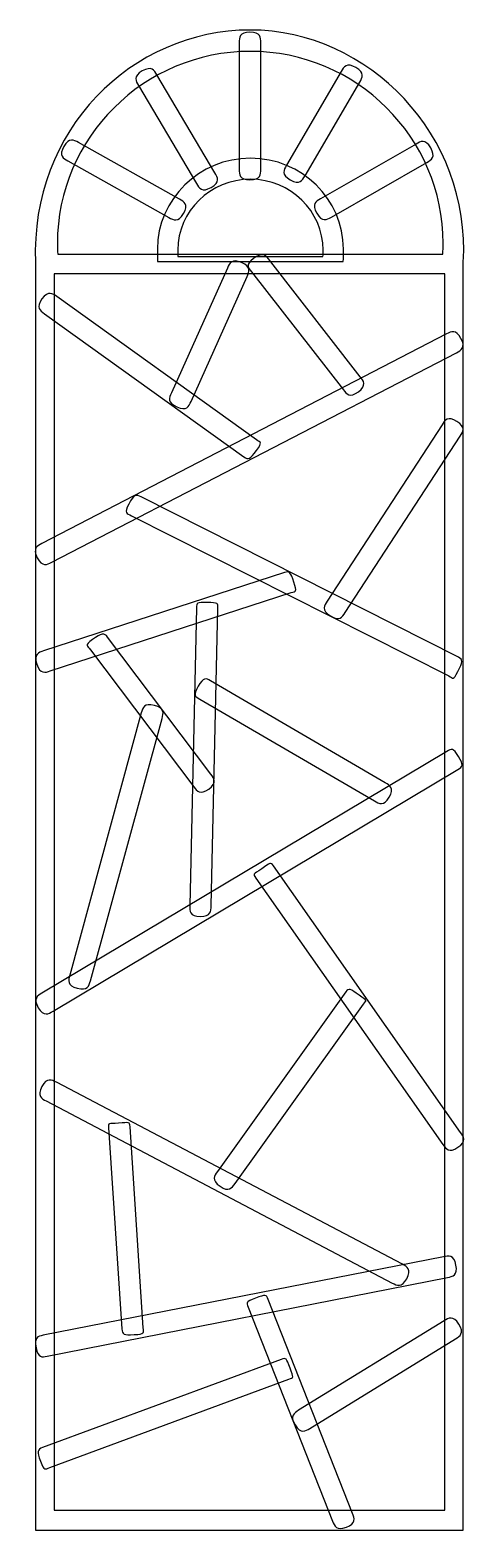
# Model space of a CAD drawing. Header units: centimetres. Extents: x -29 to 33, y -109 to 101.
import ezdxf

# ---------------------------------------------------------------- set-up
doc = ezdxf.new("R2010")
doc.units = ezdxf.units.CM
doc.header["$MEASUREMENT"] = 0
doc.layers.add('layer 1', color=7, linetype='Continuous')

msp = doc.modelspace()

# ---------------------------------------------------------------- linework, layer by layer
at = {"layer": 'layer 1', "color": 240}
for points, knots in [([(1.8667, 101.1312), (18.43336, 101.1312), (32.7782, 86.36133), (31.70397, 68.59214), (31.70397, 68.59214), (31.70397, 9.8088), (31.70397, -49.78297), (31.70397, -108.8688), (31.70397, -108.8688), (31.70397, -108.8688), (-28.21186, -108.8688), (-28.21186, -108.8688), (-28.21186, -108.8688), (-28.21186, -49.79309), (-28.21186, 9.86172), (-28.21186, 68.59214), (-28.21186, 68.59214), (-28.97917, 87.1248), (-14.69995, 101.1312), (1.8667, 101.1312)], [0, 0, 0, 0, 0.166666667, 0.166666667, 0.166666667, 0.166666667, 0.333333333, 0.333333333, 0.333333333, 0.333333333, 0.5, 0.5, 0.5, 0.5, 0.666666667, 0.666666667, 0.666666667, 0.666666667, 1, 1, 1, 1]), ([(3.32728, 99.32699), (3.32728, 99.32699), (3.32728, 81.65522), (3.32728, 81.65522), (3.32728, 81.65522), (3.32728, 80.90521), (3.32728, 80.1552), (1.82726, 80.1552), (1.82726, 80.1552), (0.32724, 80.1552), (0.32724, 80.90521), (0.32724, 81.65522), (0.32724, 81.65522), (0.32724, 81.65522), (0.32724, 99.32699), (0.32724, 99.32699), (0.32724, 99.32699), (0.32724, 100.077), (0.32724, 100.82701), (1.82726, 100.82701), (1.82726, 100.82701), (3.32728, 100.82701), (3.32728, 100.077), (3.32728, 99.32699)], [0, 0, 0, 0, 0.142857143, 0.142857143, 0.142857143, 0.142857143, 0.285714286, 0.285714286, 0.285714286, 0.285714286, 0.428571429, 0.428571429, 0.428571429, 0.428571429, 0.571428571, 0.571428571, 0.571428571, 0.571428571, 0.714285714, 0.714285714, 0.714285714, 0.714285714, 1, 1, 1, 1]), ([(1.8667, 98.13805), (16.74254, 98.13805), (28.87622, 86.0656), (28.87622, 71.26416), (28.87622, 71.26416), (28.87622, 70.75063), (28.86021, 70.24234), (28.83178, 69.73649), (28.83178, 69.73649), (28.83178, 69.73649), (-25.09837, 69.73649), (-25.09837, 69.73649), (-25.09837, 69.73649), (-25.1268, 70.24234), (-25.14281, 70.75063), (-25.14281, 71.26416), (-25.14281, 71.26416), (-25.14281, 86.0656), (-13.00914, 98.13805), (1.8667, 98.13805)], [0, 0, 0, 0, 0.166666667, 0.166666667, 0.166666667, 0.166666667, 0.333333333, 0.333333333, 0.333333333, 0.333333333, 0.5, 0.5, 0.5, 0.5, 0.666666667, 0.666666667, 0.666666667, 0.666666667, 1, 1, 1, 1]), ([(-11.2022, 94.85201), (-11.2022, 94.85201), (-3.07749, 81.13196), (-3.07749, 81.13196), (-3.07749, 81.13196), (-2.69535, 80.48665), (-2.3132, 79.84132), (-3.6081, 79.09303), (-3.6081, 79.09303), (-4.903, 78.34474), (-5.28515, 78.99007), (-5.66729, 79.63538), (-5.66729, 79.63538), (-5.66729, 79.63538), (-13.792, 93.35543), (-13.792, 93.35543), (-13.792, 93.35543), (-14.17414, 94.00074), (-14.55629, 94.64607), (-13.26139, 95.39436), (-13.26139, 95.39436), (-11.96649, 96.14265), (-11.58434, 95.49732), (-11.2022, 94.85201)], [0, 0, 0, 0, 0.142857143, 0.142857143, 0.142857143, 0.142857143, 0.285714286, 0.285714286, 0.285714286, 0.285714286, 0.428571429, 0.428571429, 0.428571429, 0.428571429, 0.571428571, 0.571428571, 0.571428571, 0.571428571, 0.714285714, 0.714285714, 0.714285714, 0.714285714, 1, 1, 1, 1]), ([(6.93299, 82.19023), (6.93299, 82.19023), (14.59863, 95.31991), (14.59863, 95.31991), (14.59863, 95.31991), (14.97677, 95.9676), (15.35492, 96.61529), (16.65571, 95.87279), (16.65571, 95.87279), (17.9565, 95.13029), (17.57835, 94.4826), (17.20021, 93.83491), (17.20021, 93.83491), (17.20021, 93.83491), (9.53457, 80.70523), (9.53457, 80.70523), (9.53457, 80.70523), (9.15643, 80.05754), (8.77828, 79.40985), (7.47749, 80.15235), (7.47749, 80.15235), (6.1767, 80.89485), (6.55485, 81.54254), (6.93299, 82.19023)], [0, 0, 0, 0, 0.142857143, 0.142857143, 0.142857143, 0.142857143, 0.285714286, 0.285714286, 0.285714286, 0.285714286, 0.428571429, 0.428571429, 0.428571429, 0.428571429, 0.571428571, 0.571428571, 0.571428571, 0.571428571, 0.714285714, 0.714285714, 0.714285714, 0.714285714, 1, 1, 1, 1]), ([(-22.1877, 85.38511), (-22.1877, 85.38511), (-8.0563, 77.46413), (-8.0563, 77.46413), (-8.0563, 77.46413), (-7.40207, 77.09742), (-6.74783, 76.7307), (-7.48612, 75.43711), (-7.48612, 75.43711), (-8.22441, 74.14352), (-8.87865, 74.51024), (-9.53288, 74.87695), (-9.53288, 74.87695), (-9.53288, 74.87695), (-23.66428, 82.79793), (-23.66428, 82.79793), (-23.66428, 82.79793), (-24.31851, 83.16464), (-24.97275, 83.53136), (-24.23446, 84.82495), (-24.23446, 84.82495), (-23.49617, 86.11854), (-22.84193, 85.75182), (-22.1877, 85.38511)], [0, 0, 0, 0, 0.142857143, 0.142857143, 0.142857143, 0.142857143, 0.285714286, 0.285714286, 0.285714286, 0.285714286, 0.428571429, 0.428571429, 0.428571429, 0.428571429, 0.571428571, 0.571428571, 0.571428571, 0.571428571, 0.714285714, 0.714285714, 0.714285714, 0.714285714, 1, 1, 1, 1]), ([(11.72376, 77.5119), (11.72376, 77.5119), (25.08297, 85.17369), (25.08297, 85.17369), (25.08297, 85.17369), (25.73355, 85.54681), (26.38414, 85.91994), (27.13413, 84.63218), (27.13413, 84.63218), (27.88412, 83.34442), (27.23353, 82.97129), (26.58295, 82.59817), (26.58295, 82.59817), (26.58295, 82.59817), (13.22374, 74.93638), (13.22374, 74.93638), (13.22374, 74.93638), (12.57316, 74.56326), (11.92257, 74.19013), (11.17258, 75.47789), (11.17258, 75.47789), (10.42259, 76.76565), (11.07318, 77.13878), (11.72376, 77.5119)], [0, 0, 0, 0, 0.142857143, 0.142857143, 0.142857143, 0.142857143, 0.285714286, 0.285714286, 0.285714286, 0.285714286, 0.428571429, 0.428571429, 0.428571429, 0.428571429, 0.571428571, 0.571428571, 0.571428571, 0.571428571, 0.714285714, 0.714285714, 0.714285714, 0.714285714, 1, 1, 1, 1]), ([(1.89147, 83.18252), (9.06624, 83.18252), (14.91795, 77.46732), (14.91795, 70.45986), (14.91795, 70.45986), (14.91795, 70.21724), (14.91013, 68.98436), (14.89629, 68.74502), (14.89629, 68.74502), (14.89629, 68.74502), (-11.11336, 68.74502), (-11.11336, 68.74502), (-11.11336, 68.74502), (-11.1272, 68.98436), (-11.13502, 70.21724), (-11.13502, 70.45986), (-11.13502, 70.45986), (-11.13502, 77.46732), (-5.28331, 83.18252), (1.89147, 83.18252)], [0, 0, 0, 0, 0.166666667, 0.166666667, 0.166666667, 0.166666667, 0.333333333, 0.333333333, 0.333333333, 0.333333333, 0.5, 0.5, 0.5, 0.5, 0.666666667, 0.666666667, 0.666666667, 0.666666667, 1, 1, 1, 1]), ([(1.89147, 80.24061), (7.4965, 80.24061), (12.06798, 75.77581), (12.06798, 70.30145), (12.06798, 70.30145), (12.06798, 70.11185), (12.06186, 69.62614), (12.05112, 69.43916), (12.05112, 69.43916), (12.05112, 69.43916), (-8.26819, 69.43916), (-8.26819, 69.43916), (-8.26819, 69.43916), (-8.27893, 69.62614), (-8.28505, 70.11185), (-8.28505, 70.30145), (-8.28505, 70.30145), (-8.28505, 75.77581), (-3.71357, 80.24061), (1.89147, 80.24061)], [0, 0, 0, 0, 0.166666667, 0.166666667, 0.166666667, 0.166666667, 0.333333333, 0.333333333, 0.333333333, 0.333333333, 0.5, 0.5, 0.5, 0.5, 0.666666667, 0.666666667, 0.666666667, 0.666666667, 1, 1, 1, 1]), ([(4.4206, 69.10586), (4.4206, 69.10586), (17.27993, 52.58436), (17.27993, 52.58436), (17.27993, 52.58436), (17.74059, 51.99251), (18.20126, 51.40065), (17.0118, 50.49572), (17.0118, 50.49572), (15.82234, 49.59079), (15.36167, 50.18265), (14.90101, 50.7745), (14.90101, 50.7745), (14.90101, 50.7745), (2.04168, 67.296), (2.04168, 67.296), (2.04168, 67.296), (1.58102, 67.88785), (1.12035, 68.21806), (2.30981, 69.12299), (2.30981, 69.12299), (3.49927, 70.02792), (3.95994, 69.69771), (4.4206, 69.10586)], [0, 0, 0, 0, 0.142857143, 0.142857143, 0.142857143, 0.142857143, 0.285714286, 0.285714286, 0.285714286, 0.285714286, 0.428571429, 0.428571429, 0.428571429, 0.428571429, 0.571428571, 0.571428571, 0.571428571, 0.571428571, 0.714285714, 0.714285714, 0.714285714, 0.714285714, 1, 1, 1, 1]), ([(1.42149, 66.6041), (1.42149, 66.6041), (-6.42577, 49.12374), (-6.42577, 49.12374), (-6.42577, 49.12374), (-6.73292, 48.43953), (-7.04008, 47.75531), (-8.41704, 48.35859), (-8.41704, 48.35859), (-9.794, 48.96187), (-9.48684, 49.64609), (-9.17969, 50.3303), (-9.17969, 50.3303), (-9.17969, 50.3303), (-1.33243, 67.81066), (-1.33243, 67.81066), (-1.33243, 67.81066), (-1.02528, 68.49487), (-0.71812, 69.17909), (0.65884, 68.57581), (0.65884, 68.57581), (2.0358, 67.97253), (1.72864, 67.28831), (1.42149, 66.6041)], [0, 0, 0, 0, 0.142857143, 0.142857143, 0.142857143, 0.142857143, 0.285714286, 0.285714286, 0.285714286, 0.285714286, 0.428571429, 0.428571429, 0.428571429, 0.428571429, 0.571428571, 0.571428571, 0.571428571, 0.571428571, 0.714285714, 0.714285714, 0.714285714, 0.714285714, 1, 1, 1, 1]), ([(-25.58295, 67.00526), (-25.58295, 67.00526), (29.10274, 67.00526), (29.10274, 67.00526), (29.10274, 67.00526), (29.10274, 67.00526), (29.10274, -106.08033), (29.10274, -106.08033), (29.10274, -106.08033), (29.10274, -106.08033), (-25.58295, -106.08033), (-25.58295, -106.08033), (-25.58295, -106.08033), (-25.58295, -106.08033), (-25.58295, 67.00526), (-25.58295, 67.00526)], [0, 0, 0, 0, 0.2, 0.2, 0.2, 0.2, 0.4, 0.4, 0.4, 0.4, 0.6, 0.6, 0.6, 0.6, 1, 1, 1, 1]), ([(-25.2029, 63.81163), (-25.2029, 63.81163), (2.73526, 43.76257), (2.73526, 43.76257), (2.73526, 43.76257), (3.34458, 43.32531), (3.60795, 43.46464), (2.7232, 42.26389), (2.7232, 42.26389), (1.83845, 41.06314), (1.57508, 40.92381), (0.96576, 41.36107), (0.96576, 41.36107), (0.96576, 41.36107), (-26.9724, 61.41013), (-26.9724, 61.41013), (-26.9724, 61.41013), (-27.58172, 61.84739), (-28.19105, 62.28466), (-27.3063, 63.48541), (-27.3063, 63.48541), (-26.42155, 64.68616), (-25.81222, 64.24889), (-25.2029, 63.81163)], [0, 0, 0, 0, 0.142857143, 0.142857143, 0.142857143, 0.142857143, 0.285714286, 0.285714286, 0.285714286, 0.285714286, 0.428571429, 0.428571429, 0.428571429, 0.428571429, 0.571428571, 0.571428571, 0.571428571, 0.571428571, 0.714285714, 0.714285714, 0.714285714, 0.714285714, 1, 1, 1, 1]), ([(-27.31413, 29.25661), (-27.31413, 29.25661), (29.35144, 58.57971), (29.35144, 58.57971), (29.35144, 58.57971), (30.01753, 58.92439), (30.68362, 59.26908), (31.37502, 57.95231), (31.37502, 57.95231), (32.06642, 56.63554), (31.40033, 56.29085), (30.73424, 55.94617), (30.73424, 55.94617), (30.73424, 55.94617), (-25.93133, 26.62307), (-25.93133, 26.62307), (-25.93133, 26.62307), (-26.59742, 26.27839), (-27.26351, 25.9337), (-27.95491, 27.25047), (-27.95491, 27.25047), (-28.64631, 28.56724), (-27.98022, 28.91193), (-27.31413, 29.25661)], [0, 0, 0, 0, 0.142857143, 0.142857143, 0.142857143, 0.142857143, 0.285714286, 0.285714286, 0.285714286, 0.285714286, 0.428571429, 0.428571429, 0.428571429, 0.428571429, 0.571428571, 0.571428571, 0.571428571, 0.571428571, 0.714285714, 0.714285714, 0.714285714, 0.714285714, 1, 1, 1, 1]), ([(31.2553, 44.25726), (31.2553, 44.25726), (15.16582, 19.57284), (15.16582, 19.57284), (15.16582, 19.57284), (14.75629, 18.94454), (14.34675, 18.31623), (13.08113, 19.12254), (13.08113, 19.12254), (11.81551, 19.92885), (12.22505, 20.55716), (12.63458, 21.18546), (12.63458, 21.18546), (12.63458, 21.18546), (28.72406, 45.86988), (28.72406, 45.86988), (28.72406, 45.86988), (29.13359, 46.49818), (29.54313, 47.12649), (30.80875, 46.32018), (30.80875, 46.32018), (32.07437, 45.51387), (31.66483, 44.88556), (31.2553, 44.25726)], [0, 0, 0, 0, 0.142857143, 0.142857143, 0.142857143, 0.142857143, 0.285714286, 0.285714286, 0.285714286, 0.285714286, 0.428571429, 0.428571429, 0.428571429, 0.428571429, 0.571428571, 0.571428571, 0.571428571, 0.571428571, 0.714285714, 0.714285714, 0.714285714, 0.714285714, 1, 1, 1, 1]), ([(-13.42364, 35.77268), (-13.42364, 35.77268), (31.01313, 13.3406), (31.01313, 13.3406), (31.01313, 13.3406), (31.68265, 13.00262), (31.623, 12.66463), (30.94331, 11.34204), (30.94331, 11.34204), (30.26362, 10.01945), (30.32327, 10.35744), (29.65375, 10.69542), (29.65375, 10.69542), (29.65375, 10.69542), (-14.78302, 33.1275), (-14.78302, 33.1275), (-14.78302, 33.1275), (-15.45254, 33.46548), (-15.8386, 33.44912), (-15.15891, 34.77171), (-15.15891, 34.77171), (-14.47922, 36.0943), (-14.09316, 36.11066), (-13.42364, 35.77268)], [0, 0, 0, 0, 0.142857143, 0.142857143, 0.142857143, 0.142857143, 0.285714286, 0.285714286, 0.285714286, 0.285714286, 0.428571429, 0.428571429, 0.428571429, 0.428571429, 0.571428571, 0.571428571, 0.571428571, 0.571428571, 0.714285714, 0.714285714, 0.714285714, 0.714285714, 1, 1, 1, 1]), ([(-27.0716, 14.21956), (-27.0716, 14.21956), (6.6439, 25.18415), (6.6439, 25.18415), (6.6439, 25.18415), (7.35714, 25.4161), (7.50342, 25.22283), (7.97218, 23.81322), (7.97218, 23.81322), (8.44094, 22.40361), (8.29466, 22.59688), (7.58142, 22.36493), (7.58142, 22.36493), (7.58142, 22.36493), (-26.13408, 11.40034), (-26.13408, 11.40034), (-26.13408, 11.40034), (-26.84732, 11.16839), (-27.56056, 10.93644), (-28.02932, 12.34605), (-28.02932, 12.34605), (-28.49808, 13.75566), (-27.78484, 13.98761), (-27.0716, 14.21956)], [0, 0, 0, 0, 0.142857143, 0.142857143, 0.142857143, 0.142857143, 0.285714286, 0.285714286, 0.285714286, 0.285714286, 0.428571429, 0.428571429, 0.428571429, 0.428571429, 0.571428571, 0.571428571, 0.571428571, 0.571428571, 0.714285714, 0.714285714, 0.714285714, 0.714285714, 1, 1, 1, 1]), ([(-2.67159, 20.17318), (-2.67159, 20.17318), (-3.6094, -21.49526), (-3.6094, -21.49526), (-3.6094, -21.49526), (-3.62627, -22.24508), (-3.64315, -22.9949), (-5.14317, -22.9717), (-5.14317, -22.9717), (-6.64319, -22.9485), (-6.62631, -22.19868), (-6.60944, -21.44886), (-6.60944, -21.44886), (-6.60944, -21.44886), (-5.67163, 20.21958), (-5.67163, 20.21958), (-5.67163, 20.21958), (-5.65476, 20.9694), (-5.63788, 21.00726), (-4.13786, 20.98406), (-4.13786, 20.98406), (-2.63784, 20.96086), (-2.65472, 20.923), (-2.67159, 20.17318)], [0, 0, 0, 0, 0.142857143, 0.142857143, 0.142857143, 0.142857143, 0.285714286, 0.285714286, 0.285714286, 0.285714286, 0.428571429, 0.428571429, 0.428571429, 0.428571429, 0.571428571, 0.571428571, 0.571428571, 0.571428571, 0.714285714, 0.714285714, 0.714285714, 0.714285714, 1, 1, 1, 1]), ([(-18.1094, 16.15176), (-18.1094, 16.15176), (-3.64028, -3.04366), (-3.64028, -3.04366), (-3.64028, -3.04366), (-3.18883, -3.64257), (-2.73738, -4.24149), (-3.93857, -5.12902), (-3.93857, -5.12902), (-5.13976, -6.01655), (-5.59121, -5.41763), (-6.04266, -4.81872), (-6.04266, -4.81872), (-6.04266, -4.81872), (-20.51178, 14.3767), (-20.51178, 14.3767), (-20.51178, 14.3767), (-20.96323, 14.97561), (-21.41468, 14.9219), (-20.21349, 15.80943), (-20.21349, 15.80943), (-19.0123, 16.69696), (-18.56085, 16.75067), (-18.1094, 16.15176)], [0, 0, 0, 0, 0.142857143, 0.142857143, 0.142857143, 0.142857143, 0.285714286, 0.285714286, 0.285714286, 0.285714286, 0.428571429, 0.428571429, 0.428571429, 0.428571429, 0.571428571, 0.571428571, 0.571428571, 0.571428571, 0.714285714, 0.714285714, 0.714285714, 0.714285714, 1, 1, 1, 1]), ([(-3.6837, 10.01441), (-3.6837, 10.01441), (20.77753, -4.23912), (20.77753, -4.23912), (20.77753, -4.23912), (21.42553, -4.61671), (22.07353, -4.9943), (21.31768, -6.27626), (21.31768, -6.27626), (20.56183, -7.55822), (19.91383, -7.18063), (19.26583, -6.80304), (19.26583, -6.80304), (19.26583, -6.80304), (-5.1954, 7.45049), (-5.1954, 7.45049), (-5.1954, 7.45049), (-5.8434, 7.82808), (-6.19475, 7.96835), (-5.4389, 9.25031), (-5.4389, 9.25031), (-4.68305, 10.53227), (-4.3317, 10.392), (-3.6837, 10.01441)], [0, 0, 0, 0, 0.142857143, 0.142857143, 0.142857143, 0.142857143, 0.285714286, 0.285714286, 0.285714286, 0.285714286, 0.428571429, 0.428571429, 0.428571429, 0.428571429, 0.571428571, 0.571428571, 0.571428571, 0.571428571, 0.714285714, 0.714285714, 0.714285714, 0.714285714, 1, 1, 1, 1]), ([(-10.48894, 4.74466), (-10.48894, 4.74466), (-20.51199, -31.96074), (-20.51199, -31.96074), (-20.51199, -31.96074), (-20.70955, -32.68424), (-20.90712, -33.40775), (-22.36024, -33.0191), (-22.36024, -33.0191), (-23.81336, -32.63045), (-23.61579, -31.90694), (-23.41823, -31.18344), (-23.41823, -31.18344), (-23.41823, -31.18344), (-13.39518, 5.52196), (-13.39518, 5.52196), (-13.39518, 5.52196), (-13.19762, 6.24546), (-13.00005, 6.96897), (-11.54693, 6.58032), (-11.54693, 6.58032), (-10.09381, 6.19167), (-10.29138, 5.46816), (-10.48894, 4.74466)], [0, 0, 0, 0, 0.142857143, 0.142857143, 0.142857143, 0.142857143, 0.285714286, 0.285714286, 0.285714286, 0.285714286, 0.428571429, 0.428571429, 0.428571429, 0.428571429, 0.571428571, 0.571428571, 0.571428571, 0.571428571, 0.714285714, 0.714285714, 0.714285714, 0.714285714, 1, 1, 1, 1]), ([(-27.30386, -33.70387), (-27.30386, -33.70387), (29.41006, 0.14036), (29.41006, 0.14036), (29.41006, 0.14036), (30.0541, 0.52469), (30.25957, 0.7141), (31.03301, -0.55627), (31.03301, -0.55627), (31.80645, -1.82664), (31.60098, -2.01605), (30.95694, -2.40038), (30.95694, -2.40038), (30.95694, -2.40038), (-25.75698, -36.24461), (-25.75698, -36.24461), (-25.75698, -36.24461), (-26.40102, -36.62894), (-27.04506, -37.01327), (-27.8185, -35.7429), (-27.8185, -35.7429), (-28.59194, -34.47253), (-27.9479, -34.0882), (-27.30386, -33.70387)], [0, 0, 0, 0, 0.142857143, 0.142857143, 0.142857143, 0.142857143, 0.285714286, 0.285714286, 0.285714286, 0.285714286, 0.428571429, 0.428571429, 0.428571429, 0.428571429, 0.571428571, 0.571428571, 0.571428571, 0.571428571, 0.714285714, 0.714285714, 0.714285714, 0.714285714, 1, 1, 1, 1]), ([(5.10328, -15.89209), (5.10328, -15.89209), (31.31517, -53.20933), (31.31517, -53.20933), (31.31517, -53.20933), (31.74625, -53.82305), (32.17733, -54.43678), (30.94687, -55.28369), (30.94687, -55.28369), (29.71641, -56.1306), (29.28533, -55.51687), (28.85425, -54.90315), (28.85425, -54.90315), (28.85425, -54.90315), (2.64236, -17.58591), (2.64236, -17.58591), (2.64236, -17.58591), (2.21128, -16.97219), (2.24112, -17.16507), (3.47158, -16.31816), (3.47158, -16.31816), (4.70204, -15.47125), (4.6722, -15.27837), (5.10328, -15.89209)], [0, 0, 0, 0, 0.142857143, 0.142857143, 0.142857143, 0.142857143, 0.285714286, 0.285714286, 0.285714286, 0.285714286, 0.428571429, 0.428571429, 0.428571429, 0.428571429, 0.571428571, 0.571428571, 0.571428571, 0.571428571, 0.714285714, 0.714285714, 0.714285714, 0.714285714, 1, 1, 1, 1]), ([(-2.72745, -58.6572), (-2.72745, -58.6572), (15.24054, -33.53764), (15.24054, -33.53764), (15.24054, -33.53764), (15.67687, -32.92764), (15.88276, -33.12423), (17.11324, -33.98275), (17.11324, -33.98275), (18.34372, -34.84127), (18.13783, -34.64468), (17.7015, -35.25468), (17.7015, -35.25468), (17.7015, -35.25468), (-0.26649, -60.37424), (-0.26649, -60.37424), (-0.26649, -60.37424), (-0.70282, -60.98424), (-1.13917, -61.59426), (-2.36965, -60.73574), (-2.36965, -60.73574), (-3.60013, -59.87722), (-3.16378, -59.2672), (-2.72745, -58.6572)], [0, 0, 0, 0, 0.142857143, 0.142857143, 0.142857143, 0.142857143, 0.285714286, 0.285714286, 0.285714286, 0.285714286, 0.428571429, 0.428571429, 0.428571429, 0.428571429, 0.571428571, 0.571428571, 0.571428571, 0.571428571, 0.714285714, 0.714285714, 0.714285714, 0.714285714, 1, 1, 1, 1]), ([(-25.28704, -46.18064), (-25.28704, -46.18064), (23.16553, -71.66946), (23.16553, -71.66946), (23.16553, -71.66946), (23.82928, -72.01863), (24.49303, -72.3678), (23.78991, -73.67877), (23.78991, -73.67877), (23.08679, -74.98974), (22.42304, -74.64057), (21.75929, -74.2914), (21.75929, -74.2914), (21.75929, -74.2914), (-26.69328, -48.80258), (-26.69328, -48.80258), (-26.69328, -48.80258), (-27.35703, -48.45341), (-28.02078, -48.10424), (-27.31766, -46.79327), (-27.31766, -46.79327), (-26.61454, -45.4823), (-25.95079, -45.83147), (-25.28704, -46.18064)], [0, 0, 0, 0, 0.142857143, 0.142857143, 0.142857143, 0.142857143, 0.285714286, 0.285714286, 0.285714286, 0.285714286, 0.428571429, 0.428571429, 0.428571429, 0.428571429, 0.571428571, 0.571428571, 0.571428571, 0.571428571, 0.714285714, 0.714285714, 0.714285714, 0.714285714, 1, 1, 1, 1]), ([(-14.96813, -52.39909), (-14.96813, -52.39909), (-13.11303, -80.54753), (-13.11303, -80.54753), (-13.11303, -80.54753), (-13.06371, -81.29591), (-12.88938, -81.41925), (-14.3894, -81.50626), (-14.3894, -81.50626), (-15.88942, -81.59327), (-16.06375, -81.46993), (-16.11307, -80.72155), (-16.11307, -80.72155), (-16.11307, -80.72155), (-17.96817, -52.57311), (-17.96817, -52.57311), (-17.96817, -52.57311), (-18.01749, -51.82473), (-18.06681, -51.99818), (-16.56679, -51.91117), (-16.56679, -51.91117), (-15.06677, -51.82416), (-15.01745, -51.65071), (-14.96813, -52.39909)], [0, 0, 0, 0, 0.142857143, 0.142857143, 0.142857143, 0.142857143, 0.285714286, 0.285714286, 0.285714286, 0.285714286, 0.428571429, 0.428571429, 0.428571429, 0.428571429, 0.571428571, 0.571428571, 0.571428571, 0.571428571, 0.714285714, 0.714285714, 0.714285714, 0.714285714, 1, 1, 1, 1]), ([(-27.15684, -81.60738), (-27.15684, -81.60738), (28.91279, -70.60276), (28.91279, -70.60276), (28.91279, -70.60276), (29.64873, -70.45832), (30.38469, -70.31388), (30.6718, -71.76987), (30.6718, -71.76987), (30.95891, -73.22586), (30.22295, -73.3703), (29.48701, -73.51474), (29.48701, -73.51474), (29.48701, -73.51474), (-26.58262, -84.51936), (-26.58262, -84.51936), (-26.58262, -84.51936), (-27.31856, -84.6638), (-27.83488, -84.80824), (-28.12199, -83.35225), (-28.12199, -83.35225), (-28.4091, -81.89626), (-27.89278, -81.75182), (-27.15684, -81.60738)], [0, 0, 0, 0, 0.142857143, 0.142857143, 0.142857143, 0.142857143, 0.285714286, 0.285714286, 0.285714286, 0.285714286, 0.428571429, 0.428571429, 0.428571429, 0.428571429, 0.571428571, 0.571428571, 0.571428571, 0.571428571, 0.714285714, 0.714285714, 0.714285714, 0.714285714, 1, 1, 1, 1]), ([(4.38698, -76.59241), (4.38698, -76.59241), (16.17702, -106.53712), (16.17702, -106.53712), (16.17702, -106.53712), (16.45178, -107.23496), (16.72654, -107.93281), (15.32616, -108.46648), (15.32616, -108.46648), (13.92578, -109.00015), (13.65102, -108.3023), (13.37626, -107.60446), (13.37626, -107.60446), (13.37626, -107.60446), (1.58622, -77.65975), (1.58622, -77.65975), (1.58622, -77.65975), (1.31146, -76.96191), (1.20443, -76.93498), (2.60481, -76.40131), (2.60481, -76.40131), (4.00519, -75.86764), (4.11222, -75.89457), (4.38698, -76.59241)], [0, 0, 0, 0, 0.142857143, 0.142857143, 0.142857143, 0.142857143, 0.285714286, 0.285714286, 0.285714286, 0.285714286, 0.428571429, 0.428571429, 0.428571429, 0.428571429, 0.571428571, 0.571428571, 0.571428571, 0.571428571, 0.714285714, 0.714285714, 0.714285714, 0.714285714, 1, 1, 1, 1]), ([(8.63657, -92.10679), (8.63657, -92.10679), (29.01519, -79.56946), (29.01519, -79.56946), (29.01519, -79.56946), (29.65397, -79.17647), (30.29275, -78.78348), (31.08376, -80.04804), (31.08376, -80.04804), (31.87477, -81.3126), (31.23599, -81.70559), (30.59721, -82.09858), (30.59721, -82.09858), (30.59721, -82.09858), (10.21859, -94.63591), (10.21859, -94.63591), (10.21859, -94.63591), (9.57981, -95.0289), (8.94103, -95.42189), (8.15002, -94.15733), (8.15002, -94.15733), (7.35901, -92.89277), (7.99779, -92.49978), (8.63657, -92.10679)], [0, 0, 0, 0, 0.142857143, 0.142857143, 0.142857143, 0.142857143, 0.285714286, 0.285714286, 0.285714286, 0.285714286, 0.428571429, 0.428571429, 0.428571429, 0.428571429, 0.571428571, 0.571428571, 0.571428571, 0.571428571, 0.714285714, 0.714285714, 0.714285714, 0.714285714, 1, 1, 1, 1]), ([(-27.22502, -97.32723), (-27.22502, -97.32723), (6.20988, -84.97433), (6.20988, -84.97433), (6.20988, -84.97433), (6.91339, -84.71442), (6.92386, -84.80101), (7.44534, -86.19319), (7.44534, -86.19319), (7.96682, -87.58537), (7.95635, -87.49878), (7.25284, -87.75869), (7.25284, -87.75869), (7.25284, -87.75869), (-26.18206, -100.11159), (-26.18206, -100.11159), (-26.18206, -100.11159), (-26.88557, -100.3715), (-26.99468, -100.63143), (-27.51616, -99.23925), (-27.51616, -99.23925), (-28.03764, -97.84707), (-27.92853, -97.58714), (-27.22502, -97.32723)], [0, 0, 0, 0, 0.142857143, 0.142857143, 0.142857143, 0.142857143, 0.285714286, 0.285714286, 0.285714286, 0.285714286, 0.428571429, 0.428571429, 0.428571429, 0.428571429, 0.571428571, 0.571428571, 0.571428571, 0.571428571, 0.714285714, 0.714285714, 0.714285714, 0.714285714, 1, 1, 1, 1])]:
    msp.add_open_spline(points, degree=3, knots=knots, dxfattribs=at)

doc.saveas('drawing.dxf')
